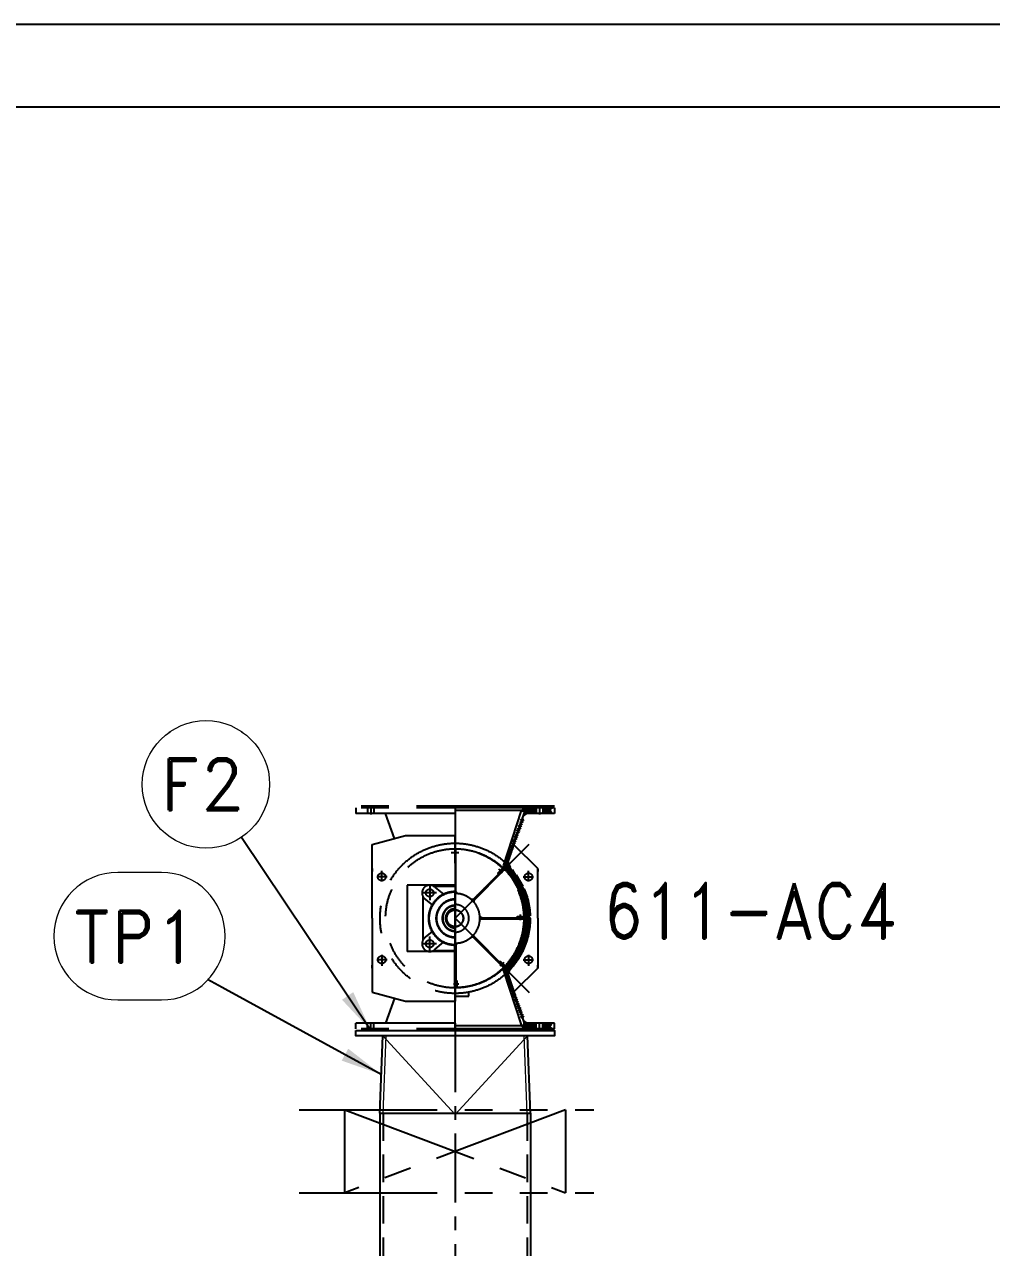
# Model space of a CAD drawing. Header units: inches. Extents: x 0 to 157513, y -28488 to 35640.
# Drawn here: x 79142 to 82647, y 31210 to 35640 of the extents above; entities that cross this region are included whole.
import ezdxf

# ---------------------------------------------------------------- set-up
doc = ezdxf.new("R2010")
doc.units = ezdxf.units.IN
doc.header["$LTSCALE"] = 400
doc.header["$MEASUREMENT"] = 0
for name, pattern in [('0', [0]), ('CENTER', [2, 1.25, -0.25, 0.25, -0.25]), ('DASHED2', [0.375, 0.25, -0.125]), ('HIDDEN', [9.525, 6.35, -3.175]), ('HIDDEN2', [4.7625, 3.175, -1.5875]), ('PHANTOM', [2.5, 1.25, -0.25, 0.25, -0.25, 0.25, -0.25])]:
    doc.linetypes.add(name, pattern=pattern)
for name, color, linetype in [('BF', 8, 'PHANTOM'), ('cen', 1, 'CENTER'), ('hid', 3, 'HIDDEN2')]:
    doc.layers.add(name, color=color, linetype=linetype)
doc.layers.add('bordertext', color=1, linetype='Continuous', lineweight=20)
doc.layers.add('R-OBJECT', color=2, linetype='Continuous', lineweight=20)
doc.styles.add('RD', font='ROMAND.SHX')
doc.styles.add('ROMAND', font='romand.shx', dxfattribs={"width": 0.85})
doc.styles.add('ROMANS', font='romans')
doc.dimstyles.new('SAM2 60 SC', dxfattribs={"dimscale": 60, "dimtxt": 2.5, "dimasz": 2.5, "dimexe": 1.25, "dimexo": 0.625, "dimtad": 1, "dimtoh": 1, "dimdec": 0, "dimdsep": 46, "dimtxsty": 'ROMANS', "dimblk": 'OBLIQUE', "dimcen": 2.5, "dimclrd": 1, "dimclre": 1, "dimclrt": 256, "dimadec": 0, "dimazin": 2, "dimtfac": 1, "dimtdec": 0, "dimtofl": 0, "dimtmove": 0, "dimatfit": 3, "dimfxl": 1, "dimtolj": 1, "dimtzin": 0, "dimarcsym": 1})
pattern_1 = [(45, (-138936.4814, 48009.567), (-2.24506403, 2.24506403), [])]

# ---------------------------------------------------------------- blocks, each defined once
blk = doc.blocks.new('racele04')
at = {"layer": 'BF', "ltscale": 0.5}
h = blk.add_hatch(dxfattribs=at)
h.set_pattern_fill('ANSI31', color=256, angle=75, style=0)
h.set_pattern_definition([(120, (-145097.6652, 77323.6222), (-2.74963066, -1.5875), [])])
h.paths.add_polyline_path([(8641.5, 71543), (8641.5, 71546.2), (8637, 71548), (8619.7, 71502.2), (8624.4, 71497.5)])
h.paths.add_polyline_path([(8624.4, 71497.5), (8619.7, 71502.2), (8606.6, 71467.3, -0.012023), (8611.4, 71462.8)])
h.paths.add_polyline_path([(8611.4, 71462.8, 0.012023), (8606.6, 71467.3), (8604.1, 71460.7), (8609.9, 71458.8)])
h = blk.add_hatch(color=256, dxfattribs=at)
h.paths.add_polyline_path([(8641.5, 71565.5), (8637, 71560.5), (8641.5, 71558.7)])
h.paths.add_polyline_path([(8646.3, 71555.5), (8641.5, 71555.5), (8639.7, 71550.8)])
h = blk.add_hatch(dxfattribs=at)
h.set_pattern_fill('ANSI31', color=256, angle=75, style=0)
h.set_pattern_definition([(120, (-145097.6652, 77336.1222), (-2.74963066, -1.5875), [])])
h.paths.add_polyline_path([(8663.5, 71555.5), (8663.5, 71565.5), (8641.5, 71565.5), (8641.5, 71555.5)])
h.paths.add_polyline_path([(8691.5, 71555.5), (8691.5, 71565.5), (8675.5, 71565.5), (8675.5, 71555.5)])
h = blk.add_hatch(dxfattribs=at)
h.set_pattern_fill('ANSI31', color=256, style=0)
h.set_pattern_definition(pattern_1)
h.paths.add_polyline_path([(8517.5, 71484.2), (8516.5, 71484.2), (8516.5, 71410.4, -0.005788), (8517.5, 71410.4)])
h.paths.add_polyline_path([(8517.5, 71490.4, 0.002083), (8516.5, 71490.4), (8516.5, 71484.2), (8517.5, 71484.2)])
h = blk.add_hatch(color=256, dxfattribs=at)
h.paths.add_polyline_path([(8609.9, 71458.8), (8604.1, 71460.7), (8605.6, 71454.5)])
h.paths.add_polyline_path([(8612.7, 71466.4), (8611.4, 71462.8, -0.01327), (8616.4, 71457.7)])
h = blk.add_hatch(dxfattribs=at)
h.set_pattern_fill('ANSI31', color=256, scale=0.5, angle=75, style=0)
h.set_pattern_definition([(120, (-138989.3091, 79081.0442), (-1.374815329, -0.79375), [])])
h.paths.add_polyline_path([(8635, 71432.2), (8626.2, 71427.3, -0.129021), (8642.5, 71365.4), (8652.5, 71365.4, 0.129021)])
h.paths.add_polyline_path([(8612.7, 71461.6), (8605.6, 71454.5, -0.068142), (8626.2, 71427.3), (8635, 71432.2, 0.068142)])
h = blk.add_hatch(dxfattribs=at)
h.set_pattern_fill('ANSI31', color=256, angle=45, style=0)
h.set_pattern_definition([(90, (-113017.436, 50494.7046), (-3.175, 2e-16), [])])
h.paths.add_polyline_path([(8599.7, 71450.1), (8547.6, 71398, -0.005788), (8548.3, 71397.2), (8600.4, 71449.4)])
h.paths.add_polyline_path([(8600.4, 71449.4), (8548.3, 71397.2, -0.005788), (8549, 71396.5), (8601.2, 71448.6)])
h = blk.add_hatch(dxfattribs=at)
h.set_pattern_fill('ANSI31', color=256, scale=0.520833, angle=45, style=0)
h.set_pattern_definition([(90, (-128728.5544, 79661.5774), (-1.653645833, 1e-16), [])])
h.paths.add_polyline_path([(8602.6, 71456), (8598.2, 71451.6), (8599.7, 71450.1), (8604.1, 71454.5, 0.004167)])
h.paths.add_polyline_path([(8598.2, 71451.6), (8593.8, 71447.2), (8595.3, 71445.7), (8599.7, 71450.1)])
for points in [[(8519.4, 71410.3, 0.010211), (8517.5, 71410.4), (8517.5, 71413.6)], [(8549.8, 71400.3), (8546.2, 71399.2, -0.010211), (8547.6, 71398)], [(8550.3, 71395.1, 0.010211), (8549, 71396.5), (8551.3, 71398.8)], [(8564.7, 71366.5), (8561.4, 71368.3, -0.010211), (8561.5, 71366.5)], [(8561.4, 71362.5, 0.010211), (8561.5, 71364.4), (8564.7, 71364.4)], [(8546.2, 71331.6, 0.010211), (8547.6, 71332.9), (8549.8, 71330.6)], [(8551.3, 71332.1), (8550.3, 71335.7, -0.010211), (8549, 71334.3)], [(8517.5, 71317.2), (8519.4, 71320.5, -0.010211), (8517.5, 71320.4)]]:
    blk.add_hatch(color=256, dxfattribs=at).paths.add_polyline_path(points)
h = blk.add_hatch(dxfattribs=at)
h.set_pattern_fill('ANSI31', color=256, style=0)
h.set_pattern_definition(pattern_1)
h.paths.add_polyline_path([(8635.2, 71366.5), (8561.5, 71366.5, -0.005788), (8561.5, 71365.4), (8635.2, 71365.4)])
h.paths.add_polyline_path([(8635.2, 71365.4), (8561.5, 71365.4, -0.005788), (8561.5, 71364.4), (8635.2, 71364.4)])
h = blk.add_hatch(dxfattribs=at)
h.set_pattern_fill('ANSI31', color=256, scale=0.5, angle=75, style=0)
h.set_pattern_definition([(240, (-138989.3091, 81997.3385), (-1.374815329, 0.79375), [])])
h.paths.add_polyline_path([(8635, 71298.6), (8626.2, 71303.6, 0.129021), (8642.5, 71365.4), (8652.5, 71365.4, -0.129021)])
h.paths.add_polyline_path([(8612.7, 71269.3), (8605.6, 71276.3, 0.068142), (8626.2, 71303.6), (8635, 71298.6, -0.068142)])
h = blk.add_hatch(dxfattribs=at)
h.set_pattern_fill('ANSI31', color=256, scale=0.520833, style=0)
h.set_pattern_definition([(45, (-129421.8262, 79743.099), (-1.169304182, 1.169304182), [])])
h.paths.add_polyline_path([(8641.5, 71368.5), (8635.2, 71368.5), (8635.2, 71366.5), (8641.5, 71366.5, 0.004167)])
h.paths.add_polyline_path([(8635.2, 71368.5), (8629, 71368.5), (8629, 71366.5), (8635.2, 71366.5)])
h = blk.add_hatch(dxfattribs=at)
h.set_pattern_fill('ANSI31', color=256, angle=-45, style=0)
h.set_pattern_definition([(360, (-159021.2718, 64579.8422), (1e-15, 3.175), [])])
h.paths.add_polyline_path([(8601.2, 71282.2), (8549, 71334.3, -0.005788), (8548.3, 71333.6), (8600.4, 71281.5)])
h.paths.add_polyline_path([(8600.4, 71281.5), (8548.3, 71333.6, -0.005788), (8547.6, 71332.9), (8599.7, 71280.7)])
h = blk.add_hatch(dxfattribs=at)
h.set_pattern_fill('ANSI31', color=256, angle=-90, style=0)
h.set_pattern_definition([(315, (-161506.4093, 90498.8877), (2.24506403, 2.24506403), [])])
h.paths.add_polyline_path([(8517.5, 71246.7), (8517.5, 71320.4, -0.005788), (8516.5, 71320.4), (8516.5, 71246.7)])
h.paths.add_polyline_path([(8516.5, 71246.7), (8516.5, 71320.4, -0.005788), (8515.4, 71320.4), (8515.4, 71246.7)])
h = blk.add_hatch(dxfattribs=at)
h.set_pattern_fill('ANSI31', color=256, scale=0.520833, angle=-45, style=0)
h.set_pattern_definition([(360, (-129854.399, 80290.9606), (4e-16, 1.653645833), [])])
h.paths.add_polyline_path([(8607.1, 71279.3), (8602.7, 71283.7), (8601.2, 71282.2), (8605.6, 71277.8, 0.004167)])
h.paths.add_polyline_path([(8602.7, 71283.7), (8598.2, 71288.1), (8596.8, 71286.6), (8601.2, 71282.2)])
h = blk.add_hatch(color=256, dxfattribs=at)
h.paths.add_polyline_path([(8605.6, 71276.3), (8604.1, 71270.2), (8609.9, 71272.1)])
h.paths.add_polyline_path([(8611.4, 71268), (8612.7, 71264.5), (8616.4, 71273.2, -0.01327)])
h = blk.add_hatch(dxfattribs=at)
h.set_pattern_fill('ANSI31', color=256, angle=75, style=0)
h.set_pattern_definition([(240, (-145097.6652, 83754.7605), (-2.74963066, 1.5875), [])])
h.paths.add_polyline_path([(8641.5, 71187.8), (8641.5, 71184.6), (8637, 71182.8), (8619.7, 71228.6), (8624.4, 71233.3)])
h.paths.add_polyline_path([(8624.4, 71233.3), (8619.7, 71228.6), (8606.6, 71263.5, 0.012023), (8611.4, 71268)])
h.paths.add_polyline_path([(8611.4, 71268, -0.012023), (8606.6, 71263.5), (8604.1, 71270.2), (8609.9, 71272.1)])
h = blk.add_hatch(dxfattribs=at)
h.set_pattern_fill('ANSI31', color=256, scale=0.520833, angle=-90, style=0)
h.set_pattern_definition([(315, (-129772.8775, 80984.2325), (1.169304182, 1.169304182), [])])
h.paths.add_polyline_path([(8519.6, 71240.4), (8519.6, 71246.7), (8517.5, 71246.7), (8517.5, 71240.4, 0.004167)])
h.paths.add_polyline_path([(8519.6, 71246.7), (8519.6, 71252.9), (8517.5, 71252.9), (8517.5, 71246.7)])
h = blk.add_hatch(color=256, dxfattribs=at)
h.paths.add_polyline_path([(8641.5, 71172.3), (8637, 71170.5), (8641.5, 71165.5)])
h.paths.add_polyline_path([(8639.7, 71180.3), (8641.5, 71175.5), (8646.3, 71175.5)])
h = blk.add_hatch(dxfattribs=at)
h.set_pattern_fill('ANSI31', color=256, angle=75, style=0)
h.set_pattern_definition([(240, (-145097.6652, 83742.4805), (-2.74963066, 1.5875), [])])
h.paths.add_polyline_path([(8641.5, 71175.5), (8641.5, 71165.5), (8663.5, 71165.5), (8663.5, 71175.5)])
h.paths.add_polyline_path([(8675.5, 71175.5), (8675.5, 71165.5), (8691.5, 71165.5), (8691.5, 71175.5)])
for p, q in [((8696.5, 71568.5, 405.6), (8336.5, 71568.5, 405.6)), ((8696.5, 71565.5, 405.6), (8336.5, 71565.5, 405.6)), ((8336.5, 71565.5, 405.6), (8336.5, 71555.5, 405.6)), ((8516.5, 71555.5, 405.6), (8336.5, 71555.5, 405.6)), ((8357.5, 71565.5, 405.6), (8357.5, 71555.5, 405.6)), ((8363.5, 71565.5, 405.6), (8363.5, 71553.4, 405.6)), ((8369.5, 71565.5, 405.6), (8369.5, 71555.5, 405.6)), ((8406.5, 71510.1, 405.6), (8390.5, 71555.5, 405.6)), ((8516.5, 71565.5, 405.6), (8516.5, 71165.5, 405.6)), ((8516.5, 71165.5, 405.6), (8516.5, 71565.5, 405.6)), ((8516.5, 71565.5, 405.6), (8516.5, 71165.5, 405.6)), ((8637, 71560.5, 405.6), (8516.5, 71560.5, 405.6)), ((8604.1, 71460.7, 405.6), (8637, 71560.5, 405.6)), ((8609.9, 71458.8, 405.6), (8641.5, 71555.5, 405.6)), ((8637, 71560.5, 405.6), (8641.5, 71565.5, 405.6)), ((8637, 71560.5, 405.6), (8641.5, 71558.7, 405.6)), ((8639.7, 71550.7, 405.6), (8646.3, 71555.5, 405.6)), ((8641.5, 71565.5, 405.6), (8641.5, 71555.5, 405.6)), ((8696.5, 71555.5, 405.6), (8641.5, 71555.5, 405.6)), ((8663.5, 71566, 405.6), (8663.5, 71555.5, 405.6)), ((8669.5, 71565.5, 405.6), (8669.5, 71553.4, 405.6)), ((8675.5, 71565.5, 405.6), (8675.5, 71555.5, 405.6)), ((8696.5, 71565.5, 405.6), (8696.5, 71555.5, 405.6)), ((8366.5, 71499.4, 405.6), (8426.5, 71515.4, 405.6)), ((8426.5, 71515.4, 405.6), (8516.5, 71515.4, 405.6)), ((8366.5, 71365.4, 405.6), (8366.5, 71499.4, 405.6)), ((8523.2, 71484.2, 405.6), (8509.6, 71484.2, 405.6)), ((8516.5, 71365.4, 405.6), (8650.6, 71499.6, 405.6)), ((8516.5, 71490.4, 405.6), (8516.5, 71460.4, 405.6)), ((8517.5, 71409.9, 405.6), (8517.5, 71490.4, 405.6)), ((8666.5, 71455.4, 405.6), (8624.4, 71497.5, 405.6)), ((8609.9, 71458.8, 405.6), (8604.1, 71460.7, 405.6)), ((8604.1, 71460.7, 405.6), (8605.6, 71454.5, 405.6)), ((8605.6, 71454.5, 405.6), (8612.7, 71461.6, 405.6)), ((8612.7, 71466.4, 405.6), (8616.4, 71457.7, 405.6)), ((8366.5, 71455.4, 405.6), (8366.5, 71450.1, 405.6)), ((8393.2, 71440.4, 405.6), (8374.7, 71440.4, 405.6)), ((8383.5, 71431.8, 405.6), (8383.5, 71451.4, 405.6)), ((8547.2, 71397.6, 405.6), (8604.1, 71454.5, 405.6)), ((8548.7, 71396.1, 405.6), (8605.6, 71453.1, 405.6)), ((8593.8, 71447.2, 405.6), (8602.6, 71456, 405.6)), ((8595.3, 71445.7, 405.6), (8593.8, 71447.2, 405.6)), ((8602.6, 71447.2, 405.6), (8595.6, 71454.2, 405.6)), ((8639.8, 71440.4, 405.6), (8658.3, 71440.4, 405.6)), ((8649.5, 71431.8, 405.6), (8649.5, 71451.4, 405.6)), ((8666.5, 71365.4, 405.6), (8666.5, 71455.4, 405.6)), ((8666.5, 71455.4, 405.6), (8666.5, 71450.1, 405.6)), ((8516.5, 71425.4, 405.6), (8429.5, 71425.4, 405.6)), ((8429.5, 71425.4, 405.6), (8429.5, 71305.4, 405.6)), ((8470.5, 71424, 405.6), (8470.5, 71398.2, 405.6)), ((8476.8, 71423.9, 405.6), (8516.5, 71423.9, 405.6)), ((8480.6, 71421.1, 405.6), (8495.2, 71408.9, 405.6)), ((8482.5, 71411.4, 405.6), (8457.9, 71411.4, 405.6)), ((8458, 71405.1, 405.6), (8458, 71325.8, 405.6)), ((8460.7, 71401.4, 405.6), (8474.7, 71389.8, 405.6)), ((8517.5, 71413.6, 405.6), (8519.4, 71410.3, 405.6)), ((8549.8, 71400.3, 405.6), (8546.2, 71399.2, 405.6)), ((8551.3, 71398.8, 405.6), (8550.3, 71395.1, 405.6)), ((8635.2, 71362.3, 405.6), (8635.2, 71372.3, 405.6)), ((8366.5, 71365.4, 405.6), (8366.5, 71231.4, 405.6)), ((8516.5, 71365.4, 405.6), (8650.6, 71231.3, 405.6)), ((8560.9, 71364.4, 405.6), (8641.5, 71364.4, 405.6)), ((8561, 71366.5, 405.6), (8641.5, 71366.5, 405.6)), ((8564.7, 71366.5, 405.6), (8561.4, 71368.3, 405.6)), ((8564.7, 71364.4, 405.6), (8561.4, 71362.5, 405.6)), ((8629, 71366.5, 405.6), (8629, 71368.5, 405.6)), ((8629, 71368.5, 405.6), (8641.5, 71368.5, 405.6)), ((8666.5, 71365.4, 405.6), (8666.5, 71275.4, 405.6)), ((8460.7, 71329.4, 405.6), (8474.7, 71341.1, 405.6)), ((8470.5, 71306.8, 405.6), (8470.5, 71332.6, 405.6)), ((8549.8, 71330.6, 405.6), (8546.2, 71331.6, 405.6)), ((8547.2, 71333.2, 405.6), (8604.1, 71276.3, 405.6)), ((8548.7, 71334.7, 405.6), (8605.6, 71277.8, 405.6)), ((8551.3, 71332.1, 405.6), (8550.3, 71335.7, 405.6)), ((8516.5, 71305.4, 405.6), (8429.5, 71305.4, 405.6)), ((8482.5, 71319.4, 405.6), (8457.9, 71319.4, 405.6)), ((8476.8, 71306.9, 405.6), (8516.5, 71306.9, 405.6)), ((8480.6, 71309.7, 405.6), (8495.2, 71322, 405.6)), ((8515.4, 71317.1, 405.6), (8515.4, 71240.4, 405.6)), ((8517.5, 71317.2, 405.6), (8519.4, 71320.5, 405.6)), ((8517.5, 71320.4, 405.6), (8517.5, 71240.4, 405.6)), ((8393.2, 71290.4, 405.6), (8374.7, 71290.4, 405.6)), ((8383.5, 71299, 405.6), (8383.5, 71279.4, 405.6)), ((8596.8, 71286.6, 405.6), (8598.2, 71288.1, 405.6)), ((8598.2, 71288.1, 405.6), (8607.1, 71279.3, 405.6)), ((8598.3, 71279.3, 405.6), (8605.3, 71286.3, 405.6)), ((8639.8, 71290.4, 405.6), (8658.3, 71290.4, 405.6)), ((8649.5, 71299, 405.6), (8649.5, 71279.4, 405.6)), ((8366.5, 71275.4, 405.6), (8366.5, 71280.7, 405.6)), ((8604.1, 71270.2, 405.6), (8605.6, 71276.3, 405.6)), ((8609.9, 71272.1, 405.6), (8604.1, 71270.2, 405.6)), ((8604.1, 71270.2, 405.6), (8637, 71170.5, 405.6)), ((8605.6, 71276.3, 405.6), (8612.7, 71269.3, 405.6)), ((8609.9, 71272.1, 405.6), (8641.5, 71175.5, 405.6)), ((8612.7, 71264.5, 405.6), (8616.4, 71273.2, 405.6)), ((8666.5, 71275.4, 405.6), (8624.4, 71233.3, 405.6)), ((8666.5, 71275.4, 405.6), (8666.5, 71280.7, 405.6)), ((8513.4, 71246.7, 405.6), (8523.4, 71246.7, 405.6)), ((8517.5, 71252.9, 405.6), (8519.6, 71252.9, 405.6)), ((8519.6, 71252.9, 405.6), (8519.6, 71240.4, 405.6)), ((8366.5, 71231.4, 405.6), (8426.5, 71215.4, 405.6)), ((8406.5, 71220.8, 405.6), (8390.5, 71175.5, 405.6)), ((8426.5, 71215.4, 405.6), (8516.5, 71215.4, 405.6)), ((8516.5, 71224.4, 405.6), (8541.5, 71224.4, 405.6)), ((8541.5, 71224.4, 405.6), (8541.5, 71231.7, 405.6)), ((8516.5, 71175.5, 405.6), (8336.5, 71175.5, 405.6)), ((8336.5, 71165.5, 405.6), (8336.5, 71175.5, 405.6)), ((8357.5, 71165.5, 405.6), (8357.5, 71175.5, 405.6)), ((8363.5, 71165.5, 405.6), (8363.5, 71177.6, 405.6)), ((8369.5, 71165.5, 405.6), (8369.5, 71175.5, 405.6)), ((8637, 71170.5, 405.6), (8516.5, 71170.5, 405.6)), ((8637, 71170.5, 405.6), (8641.5, 71172.3, 405.6)), ((8637, 71170.5, 405.6), (8641.5, 71165.5, 405.6)), ((8639.7, 71180.3, 405.6), (8646.3, 71175.5, 405.6)), ((8696.5, 71175.5, 405.6), (8641.5, 71175.5, 405.6)), ((8641.5, 71165.5, 405.6), (8641.5, 71175.5, 405.6)), ((8663.5, 71165.5, 405.6), (8663.5, 71175.5, 405.6)), ((8669.5, 71165.5, 405.6), (8669.5, 71177.6, 405.6)), ((8675.5, 71165.5, 405.6), (8675.5, 71175.5, 405.6)), ((8696.5, 71165.5, 405.6), (8696.5, 71175.5, 405.6)), ((8696.5, 71165.5, 405.6), (8336.5, 71165.5, 405.6))]:
    blk.add_line(p, q, dxfattribs=at)
for centre, radius in [((8516.5, 71365.4, 405.6), 136), ((8516.5, 71365.4, 405.6), 126), ((8383.5, 71440.4, 405.6), 7), ((8649.5, 71440.4, 405.6), 7), ((8470.5, 71411.4, 405.6), 7), ((8516.5, 71365.4, 405.6), 15), ((8470.5, 71319.4, 405.6), 7), ((8383.5, 71290.4, 405.6), 7), ((8649.5, 71290.4, 405.6), 7)]:
    blk.add_circle(centre, radius, dxfattribs=at)
for centre, radius, start, end in [((8516.5, 71365.4, 405.6), 125, 270, 90), ((8470.5, 71411.4, 405.6), 14, 43.8294, 225.5258), ((8516.5, 71365.4, 405.6), 48.4, 90, 270), ((8516.5, 71365.4, 405.6), 47.4, 90, 270), ((8516.5, 71365.4, 405.6), 34.7, 90, 270), ((8516.5, 71365.4, 405.6), 33.7, 90, 270), ((8516.5, 71365.4, 405.6), 45, 270, 90), ((8516.5, 71365.4, 405.6), 45, 270, 90), ((8516.5, 71365.4, 405.6), 23.5, 90, 270), ((8516.5, 71365.4, 405.6), 22.5, 90, 270), ((8516.5, 71365.4, 405.6), 17.5, 90, 270), ((8516.5, 71365.4, 405.6), 25, 270, 90), ((8516.5, 71365.4, 405.6), 15, 270, 90), ((8470.5, 71319.4, 405.6), 14, 134.4742, 316.1706)]:
    blk.add_arc(centre, radius, start, end, dxfattribs=at)
blk = doc.blocks.new('_OBLIQUE')
at = {"color": 0, "linetype": 'ByBlock'}
blk.add_line((-0.5, -0.5), (0.5, 0.5), dxfattribs=at)
blk = doc.blocks.new('A1 title blck promac')
at = {"color": 4, "linetype": '0'}
blk.add_lwpolyline([(2099534.2, -476612.3), (2149994.2, -476612.3), (2149994.2, -440972.4), (2099534.2, -440972.4)], close=True, dxfattribs=at)
blk.add_lwpolyline([(2100784.8, -476312.3), (2149694.2, -476312.3), (2149694.2, -441272.4), (2099834.2, -441272.4), (2099834.2, -470227.9)], dxfattribs=at)

msp = doc.modelspace()

# ---------------------------------------------------------------- linework, layer by layer
at = {"ltscale": 10}
for p, q in [((80429.9, 31696.3, 3566.3), (80440.9, 31976.3, 3566.3)), ((80975.9, 31696.3, 3566.3), (80964.9, 31976.3, 3566.3)), ((80429.9, 31696.3, 3566.3), (80429.9, 22535.8, 2804.4)), ((80975.9, 31696.3, 3566.3), (80975.9, 22535.8, 2804.4))]:
    msp.add_line(p, q, dxfattribs=at)
msp.add_line((80429.9, 31696.3, 3566.3), (80975.9, 31696.3, 3566.3))
at = {"ltscale": 10, "elevation": 3566.3}
msp.add_lwpolyline([(80342.9, 31996.3), (81062.9, 31996.3), (81062.9, 31976.3), (80342.9, 31976.3)], close=True, dxfattribs=at)
at = {"layer": 'BF'}
for p, q in [((80137.8, 31708.3, 3566.3), (81205.7, 31708.3, 3566.3)), ((80302.9, 31407.7, 86), (80302.9, 31708.3, 3566.3)), ((80302.9, 31708.3, 3566.3), (81102.9, 31407.7, 86)), ((81102.9, 31708.3, 3566.3), (80302.9, 31407.7, 86)), ((81102.9, 31708.3, 3566.3), (81102.9, 31407.7, 86)), ((80137.8, 31407.7, 86), (81205.7, 31407.7, 86))]:
    msp.add_line(p, q, dxfattribs=at)
at = {"layer": 'cen', "ltscale": 0.5}
msp.add_line((80702.9, 32022.3, 3566.3), (80702.9, 22310.3, 3566.3), dxfattribs=at)
at = {"layer": 'hid', "linetype": 'DASHED2'}
for p, q in [((80441.9, 31696.3, 3566.3), (80441.9, 22544.6, 2805.1)), ((80963.9, 31696.3, 3566.3), (80963.9, 22544.6, 2805.1))]:
    msp.add_line(p, q, dxfattribs=at)
at = {"layer": 'R-OBJECT', "color": 3, "linetype": 'HIDDEN', "ltscale": 300}
for p, q in [((80702.9, 31691.4, 3566.3), (80440.9, 31976.3, 3566.3)), ((80441.9, 31696.3, 3566.3), (80452.9, 31976.3, 3566.3)), ((80964.9, 31976.3, 3566.3), (80702.9, 31691.4, 3566.3)), ((80963.9, 31696.3, 3566.3), (80952.9, 31976.3, 3566.3))]:
    msp.add_line(p, q, dxfattribs=at)

# ---------------------------------------------------------------- block references
at = {"xscale": 2, "yscale": 2, "zscale": 2}
msp.add_blockref('racele04', (63669.9, -110328.7, 2755.1), dxfattribs=at)

# ---------------------------------------------------------------- texts
at = {"color": 7, "char_height": 187.5, "attachment_point": 3, "style": 'RD', "bg_fill": 2}
for s, insert in [('F2', (79939.2, 32981.5, 3566.3)), ('TP1', (79776.3, 32429.8, 2886.2))]:
    msp.add_mtext(s, dxfattribs=dict(at, insert=insert))

# ---------------------------------------------------------------- next in the draw order: linework, layer by layer
at = {"layer": 'bordertext', "elevation": 2886.2}
msp.add_lwpolyline([(79638.7, 32106.4, 1), (79638.7, 32568.4), (79480.1, 32568.4, 1), (79480.1, 32106.4)], format="xyb", close=True, dxfattribs=at)
at = {"layer": 'bordertext'}
msp.add_circle((79799.8, 32887.1, 3566.3), 231, dxfattribs=at)

# ---------------------------------------------------------------- next in the draw order: block references
msp.add_blockref('A1 title blck promac', (-2044400, 476612.3))

# ---------------------------------------------------------------- next in the draw order: leaders
for points, override in [([(80396.9, 31996.3, 3566.3), (79928.4, 32695.2, 3566.3)], {"dimgap": 0.625, "dimtad": 0}), ([(80435.4, 31836.3, 3566.3), (79806.1, 32180.5, 3566.3)], {"dimgap": 0.625, "dimtad": 0, "dimtoh": 0, "dimlfac": 0.5})]:
    msp.add_leader(points, dimstyle='SAM2 60 SC', override=override)

# ---------------------------------------------------------------- next in the draw order: texts
at = {"insert": (82302.6, 32863), "char_height": 200, "attachment_point": 3, "style": 'ROMAND', "bg_fill": 2}
msp.add_mtext('\\P611-AC4', dxfattribs=at)

doc.saveas('drawing.dxf')
